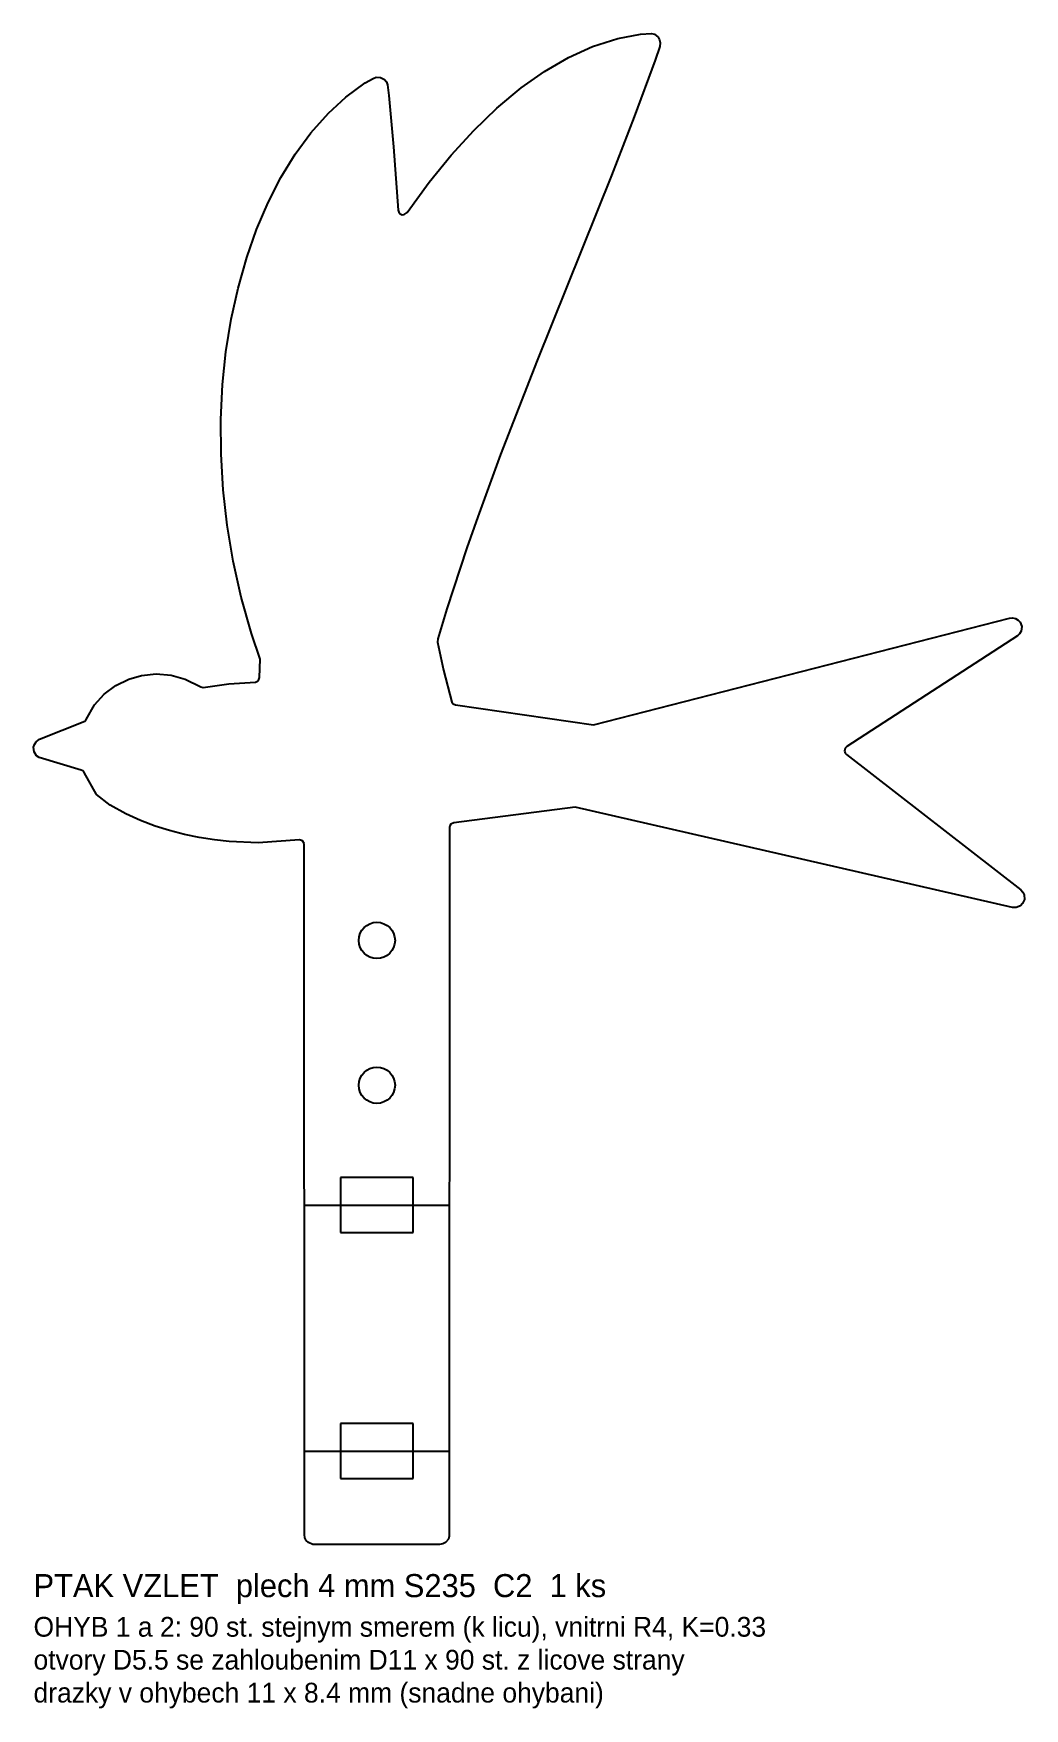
# Model space of a CAD drawing. Header units: metres. Extents: x -77 to 73, y -187 to 67.
import ezdxf

# ---------------------------------------------------------------- set-up
doc = ezdxf.new("R2010")
doc.units = ezdxf.units.M

msp = doc.modelspace()

# ---------------------------------------------------------------- linework, layer by layer
at = {"layer": 'OBRYS'}
for p, q in [((7.885, 65.05), (11.707, 66.293)), ((11.707, 66.293), (15.131, 66.949)), ((15.131, 66.949), (16.813, 67.029)), ((16.813, 67.029), (17.262, 66.909)), ((17.262, 66.909), (17.815, 66.488)), ((17.815, 66.488), (18.05, 66.087)), ((4.233, 63.379), (7.885, 65.05)), ((18.071, 65.044), (17.356, 62.994)), ((18.05, 66.087), (18.151, 65.633)), ((18.151, 65.633), (18.071, 65.044)), ((-2.95, 58.761), (0.583, 61.253)), ((0.583, 61.253), (4.233, 63.379)), ((17.356, 62.994), (14.184, 54.382)), ((-29.541, 57.372), (-26.618, 59.529)), ((-26.618, 59.529), (-25.42, 60.218)), ((-25.42, 60.218), (-24.984, 60.381)), ((-24.984, 60.381), (-24.29, 60.359)), ((-24.29, 60.359), (-23.68, 60.028)), ((-23.68, 60.028), (-23.387, 59.667)), ((-23.387, 59.667), (-23.217, 59.234)), ((-23.217, 59.234), (-23.026, 57.6)), ((-6.628, 55.708), (-2.95, 58.761)), ((-32.184, 54.944), (-29.541, 57.372)), ((-23.026, 57.6), (-22.315, 49.826)), ((-34.855, 51.945), (-32.184, 54.944)), ((-10.153, 52.328), (-6.628, 55.708)), ((14.184, 54.382), (10.722, 45.447)), ((-37.229, 48.72), (-34.855, 51.945)), ((-13.596, 48.569), (-10.153, 52.328)), ((-39.402, 45.184), (-37.229, 48.72)), ((-22.315, 49.826), (-21.637, 40.214)), ((-16.942, 44.451), (-13.596, 48.569)), ((-41.368, 41.36), (-39.402, 45.184)), ((-20.259, 39.853), (-16.942, 44.451)), ((10.722, 45.447), (-0.521, 17.395)), ((-43.116, 37.27), (-41.368, 41.36)), ((-21.637, 40.214), (-21.546, 39.899)), ((-21.546, 39.899), (-21.329, 39.654)), ((-21.329, 39.654), (-21.028, 39.524)), ((-21.028, 39.524), (-20.7, 39.535)), ((-20.7, 39.535), (-20.259, 39.853)), ((-44.607, 33.027), (-43.116, 37.27)), ((-45.921, 28.386), (-44.607, 33.027)), ((-46.961, 23.639), (-45.921, 28.386)), ((-47.747, 18.718), (-46.961, 23.639)), ((-48.266, 13.728), (-47.747, 18.718)), ((-0.521, 17.395), (-6.079, 3.096)), ((-48.526, 8.448), (-48.266, 13.728)), ((-48.501, 3.145), (-48.526, 8.448)), ((-48.187, -2.239), (-48.501, 3.145)), ((-6.079, 3.096), (-9.557, -6.37)), ((-47.585, -7.6), (-48.187, -2.239)), ((-46.674, -13.075), (-47.585, -7.6)), ((-9.557, -6.37), (-11.201, -11.071)), ((-11.201, -11.071), (-14.221, -20.315)), ((-45.446, -18.562), (-46.674, -13.075)), ((-43.897, -24.038), (-45.446, -18.562)), ((-14.221, -20.315), (-15.584, -24.858)), ((8.009, -37.904), (71.117, -21.727)), ((71.117, -21.727), (71.58, -21.682)), ((71.58, -21.682), (72.035, -21.782)), ((72.035, -21.782), (72.437, -22.016)), ((72.437, -22.016), (72.748, -22.362)), ((72.748, -22.362), (72.981, -23.016)), ((-42.56, -27.934), (-43.897, -24.038)), ((-15.584, -24.858), (-15.649, -25.378)), ((-15.649, -25.378), (-14.747, -29.628)), ((72.325, -24.426), (46.447, -41.211)), ((72.667, -24.11), (72.325, -24.426)), ((72.895, -23.705), (72.667, -24.11)), ((72.981, -23.016), (72.895, -23.705)), ((-42.676, -30.763), (-42.56, -27.934)), ((-62.477, -30.971), (-60.583, -30.428)), ((-60.583, -30.428), (-58.335, -30.193)), ((-58.335, -30.193), (-56.084, -30.376)), ((-56.084, -30.376), (-53.915, -30.971)), ((-14.747, -29.628), (-13.485, -34.492)), ((-66.242, -33.283), (-64.48, -31.952)), ((-64.48, -31.952), (-62.477, -30.971)), ((-53.915, -30.971), (-51.543, -32.178)), ((-51.543, -32.178), (-51.222, -32.245)), ((-51.222, -32.245), (-47.33, -31.688)), ((-47.33, -31.688), (-43.244, -31.455)), ((-43.244, -31.455), (-42.951, -31.308)), ((-42.951, -31.308), (-42.749, -31.05)), ((-42.749, -31.05), (-42.676, -30.763)), ((-68.95, -37.133), (-67.695, -34.911)), ((-67.695, -34.911), (-66.242, -33.283)), ((-13.485, -34.492), (-13.27, -34.739)), ((-13.27, -34.739), (-12.928, -34.878)), ((-12.928, -34.878), (8.009, -37.904)), ((-76.012, -40.128), (-69.173, -37.373)), ((-69.173, -37.373), (-68.95, -37.133)), ((-76.816, -40.891), (-76.558, -40.504)), ((-76.558, -40.504), (-76.012, -40.128)), ((-76.944, -41.338), (-76.816, -40.891)), ((-76.866, -42.028), (-76.944, -41.338)), ((-76.487, -42.609), (-76.866, -42.028)), ((-76.103, -42.873), (-76.487, -42.609)), ((-69.707, -44.811), (-76.103, -42.873)), ((46.218, -41.445), (46.109, -41.919)), ((46.109, -41.919), (46.214, -42.23)), ((46.214, -42.23), (46.391, -42.429)), ((46.447, -41.211), (46.218, -41.445)), ((46.391, -42.429), (72.843, -62.988)), ((-69.477, -44.926), (-69.707, -44.811)), ((-69.262, -45.174), (-69.477, -44.926)), ((-67.409, -48.501), (-69.262, -45.174)), ((-65.33, -50.1), (-67.409, -48.501)), ((-62.946, -51.456), (-65.33, -50.1)), ((5.209, -50.448), (-13.192, -52.79)), ((71.588, -65.635), (5.209, -50.448)), ((-60.714, -52.469), (-62.946, -51.456)), ((-58.476, -53.308), (-60.714, -52.469)), ((-56.309, -53.984), (-58.476, -53.308)), ((-13.805, -53.28), (-13.85, -53.535)), ((-13.629, -53.003), (-13.805, -53.28)), ((-13.192, -52.79), (-13.629, -53.003)), ((-54.063, -54.561), (-56.309, -53.984)), ((-51.817, -55.023), (-54.063, -54.561)), ((-49.504, -55.388), (-51.817, -55.023)), ((-47.261, -55.635), (-49.504, -55.388)), ((-42.868, -55.831), (-47.261, -55.635)), ((-36.578, -55.367), (-42.868, -55.831)), ((-36.123, -55.538), (-36.578, -55.367)), ((-35.868, -55.953), (-36.123, -55.538)), ((-13.85, -53.535), (-13.868, -161.093)), ((-35.85, -160.86), (-35.868, -55.953)), ((72.843, -62.988), (73.161, -63.327)), ((73.161, -63.327), (73.361, -63.748)), ((72.14, -65.657), (71.588, -65.635)), ((72.785, -65.4), (72.14, -65.657)), ((73.119, -65.077), (72.785, -65.4)), ((73.398, -64.441), (73.119, -65.077)), ((73.361, -63.748), (73.398, -64.441)), ((-35.771, -161.339), (-35.85, -160.86)), ((-35.556, -161.752), (-35.771, -161.339)), ((-35.225, -162.078), (-35.556, -161.752)), ((-34.583, -162.342), (-35.225, -162.078)), ((-15.35, -162.36), (-34.583, -162.342)), ((-14.871, -162.281), (-15.35, -162.36)), ((-14.458, -162.066), (-14.871, -162.281)), ((-14.011, -161.535), (-14.458, -162.066)), ((-13.868, -161.093), (-14.011, -161.535))]:
    msp.add_line(p, q, dxfattribs=at)
at = {"layer": 'OHYB'}
for p, q in [((-35.85, -110.83), (-13.85, -110.83)), ((-35.85, -148.18), (-13.85, -148.18))]:
    msp.add_line(p, q, dxfattribs=at)
at = {"layer": 'OTVORY'}
for p, q in [((-19.35, -106.651), (-30.35, -106.651)), ((-30.35, -106.651), (-30.35, -115.008)), ((-19.35, -115.008), (-19.35, -106.651)), ((-30.35, -115.008), (-19.35, -115.008)), ((-19.35, -144.002), (-30.35, -144.002)), ((-30.35, -144.002), (-30.35, -152.358)), ((-19.35, -152.358), (-19.35, -144.002)), ((-30.35, -152.358), (-19.35, -152.358))]:
    msp.add_line(p, q, dxfattribs=at)
for centre in [(-24.85, -70.65), (-24.85, -92.65)]:
    msp.add_circle(centre, 2.75, dxfattribs=at)

# ---------------------------------------------------------------- texts
at = {"layer": 'POPIS'}
for s, height, p in [('PTAK VZLET  plech 4 mm S235  C2  1 ks', 3.5, (-76.944, -170.36)), ('OHYB 1 a 2: 90 st. stejnym smerem (k licu), vnitrni R4, K=0.33', 3, (-76.944, -176.36)), ('otvory D5.5 se zahloubenim D11 x 90 st. z licove strany', 3, (-76.944, -181.36)), ('drazky v ohybech 11 x 8.4 mm (snadne ohybani)', 3, (-76.944, -186.36))]:
    msp.add_text(s, height=height, dxfattribs=at).set_placement(p)

doc.saveas('drawing.dxf')
